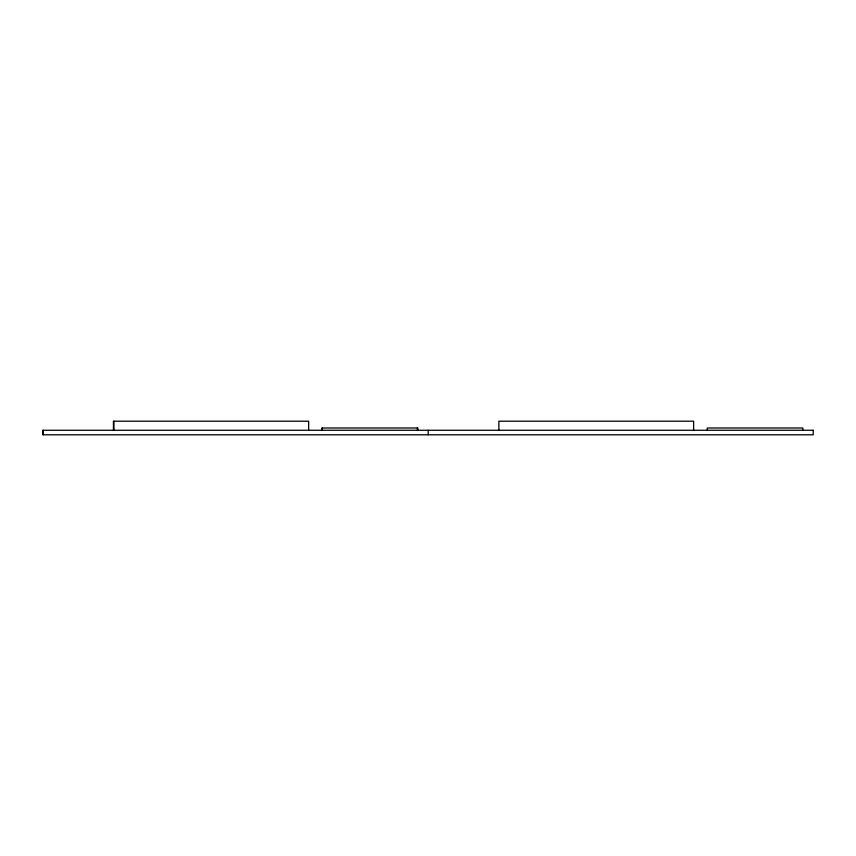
<?xml version="1.0" encoding="UTF-8"?>
<svg xmlns="http://www.w3.org/2000/svg" width="856" height="856" viewBox="0 0 856 856"><rect width="100%" height="100%" fill="white"/><g stroke="black" fill="none" stroke-linecap="round" stroke-linejoin="round"><path stroke-width="1.28" d="M802.832 430.268L802.832 428L707.27 428L707.27 430.268M693.628 430.268L693.628 421.205L498.866 421.205L498.866 430.268M428.214 430.268L428.214 434.795M417.846 430.268L417.846 428L321.856 428L321.856 430.268M417.418 428L417.418 430.268M322.273 428L322.273 430.268M308.642 430.268L308.642 421.205L113.452 421.205L113.452 430.268M113.88 421.205L113.88 430.268M43.228 430.268L43.228 434.795M813.2 430.268L42.8 430.268L42.8 434.795L813.2 434.795L813.2 430.268"/></g></svg>
